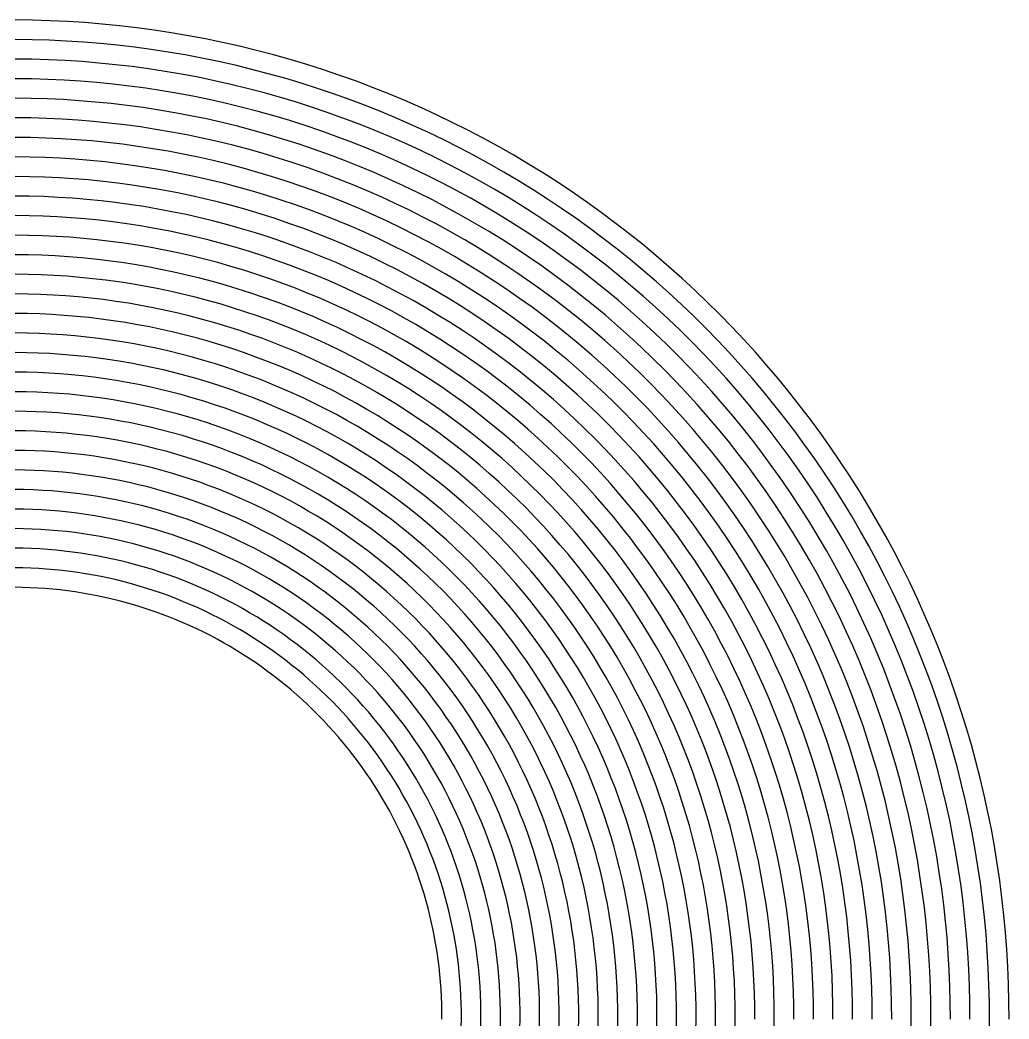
# Model space of a CAD drawing. Header units: metres. Extents: x -94 to 95, y -95 to 94.
# Drawn here: x 0.5 to 93.2, y 0 to 93.6 of the extents above; entities that cross this region are included whole.
import ezdxf

# ---------------------------------------------------------------- set-up
doc = ezdxf.new("R2010")
doc.units = ezdxf.units.M

msp = doc.modelspace()

# ---------------------------------------------------------------- linework, layer by layer
at = {"layer": 'SPIRAL'}
for points in [[(93.167, 0), (93.158, 1.626), (93.12, 3.252), (93.054, 4.877), (92.96, 6.5), (92.838, 8.122), (92.687, 9.742), (92.508, 11.359), (92.3, 12.972), (92.065, 14.582), (91.801, 16.187), (91.51, 17.788), (91.191, 19.383), (90.843, 20.973), (90.468, 22.556), (90.066, 24.133), (89.636, 25.703), (89.179, 27.265), (88.694, 28.818), (88.182, 30.364), (87.644, 31.9), (87.078, 33.426), (86.487, 34.943), (85.868, 36.449), (85.224, 37.944), (84.553, 39.428), (83.857, 40.9), (83.135, 42.359), (82.387, 43.806), (81.615, 45.24), (80.817, 46.66), (79.995, 48.066), (79.148, 49.457), (78.277, 50.834), (77.382, 52.195), (76.464, 53.54), (75.522, 54.87), (74.557, 56.182), (73.569, 57.478), (72.558, 58.757), (71.526, 60.017), (70.471, 61.26), (69.395, 62.484), (68.298, 63.689), (67.18, 64.875), (66.041, 66.041), (64.882, 67.187), (63.703, 68.313), (62.504, 69.418), (61.287, 70.502), (60.05, 71.565), (58.795, 72.606), (57.522, 73.625), (56.232, 74.622), (54.924, 75.596), (53.599, 76.547), (52.258, 77.475), (50.9, 78.38), (49.527, 79.26), (48.139, 80.117), (46.736, 80.949), (45.319, 81.757), (43.887, 82.54), (42.442, 83.298), (40.984, 84.031), (39.514, 84.738), (38.031, 85.419), (36.536, 86.074), (35.031, 86.704), (33.514, 87.307), (31.987, 87.883), (30.45, 88.433), (28.903, 88.955), (27.348, 89.451), (25.784, 89.92), (24.212, 90.361), (22.633, 90.775), (21.046, 91.161), (19.453, 91.519), (17.854, 91.85), (16.249, 92.152), (14.639, 92.427), (13.024, 92.674), (11.406, 92.892), (9.783, 93.082), (8.158, 93.243), (6.53, 93.377), (4.899, 93.481), (3.267, 93.558), (1.634, 93.606), (0, 93.625)], [(91.314, -1.594), (91.333, 0), (91.325, 1.594), (91.288, 3.188), (91.223, 4.781), (91.131, 6.373), (91.011, 7.962), (90.863, 9.55), (90.688, 11.135), (90.485, 12.717), (90.254, 14.295), (89.996, 15.869), (89.71, 17.438), (89.397, 19.002), (89.057, 20.56), (88.69, 22.113), (88.295, 23.659), (87.874, 25.197), (87.425, 26.729), (86.95, 28.252), (86.449, 29.767), (85.921, 31.273), (85.367, 32.769), (84.787, 34.256), (84.181, 35.733), (83.549, 37.198), (82.891, 38.653), (82.209, 40.096), (81.501, 41.527), (80.768, 42.945), (80.011, 44.351), (79.229, 45.743), (78.423, 47.121), (77.593, 48.486), (76.74, 49.835), (75.862, 51.17), (74.962, 52.489), (74.039, 53.792), (73.093, 55.079), (72.124, 56.35), (71.134, 57.603), (70.121, 58.839), (69.088, 60.057), (68.033, 61.257), (66.957, 62.439), (65.861, 63.601), (64.744, 64.744), (63.608, 65.868), (62.452, 66.972), (61.277, 68.056), (60.084, 69.118), (58.872, 70.16), (57.641, 71.181), (56.393, 72.18), (55.128, 73.158), (53.846, 74.113), (52.547, 75.045), (51.232, 75.955), (49.902, 76.842), (48.556, 77.706), (47.195, 78.545), (45.819, 79.362), (44.43, 80.154), (43.027, 80.921), (41.61, 81.664), (40.181, 82.383), (38.739, 83.076), (37.285, 83.744), (35.82, 84.387), (34.344, 85.004), (32.857, 85.595), (31.36, 86.16), (29.853, 86.699), (28.337, 87.212), (26.812, 87.698), (25.279, 88.157), (23.738, 88.59), (22.189, 88.996), (20.634, 89.375), (19.072, 89.726), (17.504, 90.05), (15.931, 90.347), (14.352, 90.616), (12.769, 90.858), (11.182, 91.072), (9.592, 91.258), (7.998, 91.417), (6.402, 91.548), (4.803, 91.651), (3.203, 91.726), (1.602, 91.773), (0, 91.792)], [(89.5, 0), (89.491, 1.562), (89.456, 3.124), (89.393, 4.685), (89.302, 6.245), (89.185, 7.803), (89.04, 9.358), (88.868, 10.912), (88.669, 12.462), (88.443, 14.008), (88.19, 15.55), (87.911, 17.088), (87.604, 18.621), (87.271, 20.148), (86.911, 21.669), (86.524, 23.184), (86.111, 24.692), (85.672, 26.193), (85.207, 27.685), (84.715, 29.17), (84.198, 30.646), (83.655, 32.112), (83.087, 33.569), (82.493, 35.016), (81.874, 36.453), (81.23, 37.878), (80.561, 39.292), (79.868, 40.695), (79.15, 42.085), (78.408, 43.462), (77.642, 44.826), (76.852, 46.177), (76.039, 47.514), (75.202, 48.837), (74.342, 50.145), (73.46, 51.437), (72.555, 52.715), (71.628, 53.976), (70.679, 55.221), (69.709, 56.449), (68.717, 57.66), (67.704, 58.854), (66.67, 60.03), (65.616, 61.188), (64.542, 62.328), (63.448, 63.448), (62.335, 64.549), (61.202, 65.631), (60.051, 66.693), (58.881, 67.735), (57.693, 68.756), (56.488, 69.756), (55.265, 70.736), (54.025, 71.693), (52.768, 72.63), (51.496, 73.544), (50.207, 74.435), (48.903, 75.304), (47.584, 76.151), (46.251, 76.974), (44.903, 77.774), (43.541, 78.55), (42.166, 79.303), (40.778, 80.031), (39.377, 80.735), (37.964, 81.415), (36.54, 82.069), (35.104, 82.699), (33.657, 83.304), (32.2, 83.883), (30.733, 84.437), (29.256, 84.966), (27.77, 85.468), (26.276, 85.945), (24.773, 86.395), (23.263, 86.819), (21.746, 87.217), (20.221, 87.588), (18.691, 87.933), (17.154, 88.251), (15.612, 88.542), (14.065, 88.806), (12.514, 89.043), (10.959, 89.252), (9.4, 89.435), (7.838, 89.591), (6.274, 89.719), (4.707, 89.82), (3.139, 89.893), (1.57, 89.94), (0, 89.958)], [(87.667, 0), (87.658, 1.53), (87.623, 3.06), (87.562, 4.589), (87.473, 6.117), (87.358, 7.643), (87.217, 9.167), (87.049, 10.688), (86.854, 12.207), (86.633, 13.721), (86.385, 15.232), (86.111, 16.738), (85.811, 18.24), (85.484, 19.736), (85.132, 21.226), (84.753, 22.71), (84.349, 24.187), (83.919, 25.657), (83.463, 27.119), (82.982, 28.573), (82.475, 30.019), (81.944, 31.455), (81.387, 32.882), (80.805, 34.3), (80.199, 35.707), (79.568, 37.103), (78.913, 38.489), (78.234, 39.862), (77.531, 41.224), (76.804, 42.573), (76.054, 43.91), (75.28, 45.233), (74.484, 46.543), (73.664, 47.838), (72.823, 49.119), (71.958, 50.386), (71.072, 51.637), (70.164, 52.873), (69.235, 54.092), (68.284, 55.295), (67.313, 56.482), (66.32, 57.651), (65.308, 58.804), (64.275, 59.938), (63.223, 61.054), (62.152, 62.152), (61.061, 63.231), (59.952, 64.29), (58.824, 65.331), (57.678, 66.351), (56.515, 67.352), (55.334, 68.332), (54.136, 69.291), (52.922, 70.229), (51.691, 71.146), (50.444, 72.042), (49.182, 72.915), (47.905, 73.767), (46.613, 74.596), (45.306, 75.403), (43.986, 76.186), (42.652, 76.947), (41.305, 77.684), (39.945, 78.397), (38.573, 79.087), (37.189, 79.753), (35.794, 80.395), (34.387, 81.012), (32.97, 81.604), (31.543, 82.172), (30.106, 82.715), (28.659, 83.232), (27.204, 83.725), (25.74, 84.192), (24.268, 84.633), (22.789, 85.048), (21.302, 85.438), (19.809, 85.802), (18.31, 86.139), (16.804, 86.451), (15.294, 86.736), (13.779, 86.995), (12.259, 87.227), (10.735, 87.433), (9.208, 87.612), (7.678, 87.764), (6.146, 87.89), (4.611, 87.989), (3.075, 88.061), (1.538, 88.106), (0, 88.125)], [(85.815, -1.498), (85.833, 0), (85.825, 1.498), (85.791, 2.996), (85.731, 4.493), (85.645, 5.989), (85.532, 7.483), (85.394, 8.975), (85.229, 10.465), (85.038, 11.951), (84.822, 13.434), (84.579, 14.914), (84.311, 16.388), (84.017, 17.858), (83.698, 19.323), (83.353, 20.782), (82.982, 22.235), (82.587, 23.681), (82.166, 25.121), (81.72, 26.552), (81.248, 27.976), (80.753, 29.392), (80.232, 30.798), (79.687, 32.196), (79.118, 33.584), (78.524, 34.961), (77.907, 36.329), (77.265, 37.685), (76.601, 39.03), (75.912, 40.363), (75.201, 41.684), (74.466, 42.993), (73.709, 44.289), (72.929, 45.571), (72.127, 46.84), (71.303, 48.094), (70.457, 49.334), (69.589, 50.559), (68.7, 51.769), (67.79, 52.963), (66.859, 54.142), (65.908, 55.304), (64.937, 56.449), (63.946, 57.577), (62.935, 58.688), (61.905, 59.78), (60.855, 60.855), (59.788, 61.912), (58.701, 62.95), (57.597, 63.968), (56.475, 64.968), (55.336, 65.947), (54.18, 66.907), (53.007, 67.846), (51.818, 68.765), (50.613, 69.663), (49.393, 70.54), (48.157, 71.395), (46.906, 72.229), (45.641, 73.041), (44.362, 73.831), (43.069, 74.598), (41.763, 75.343), (40.445, 76.065), (39.113, 76.764), (37.77, 77.439), (36.415, 78.091), (35.048, 78.72), (33.671, 79.324), (32.283, 79.904), (30.886, 80.46), (29.479, 80.992), (28.062, 81.499), (26.637, 81.981), (25.204, 82.438), (23.763, 82.871), (22.314, 83.278), (20.859, 83.659), (19.397, 84.016), (17.928, 84.346), (16.455, 84.651), (14.976, 84.931), (13.492, 85.184), (12.004, 85.412), (10.512, 85.613), (9.017, 85.789), (7.519, 85.938), (6.018, 86.061), (4.515, 86.158), (3.011, 86.229), (1.506, 86.273), (0, 86.292)], [(83.982, -1.466), (84, 0), (83.992, 1.466), (83.959, 2.932), (83.9, 4.397), (83.816, 5.861), (83.706, 7.323), (83.57, 8.784), (83.409, 10.241), (83.223, 11.696), (83.011, 13.148), (82.774, 14.595), (82.512, 16.039), (82.224, 17.477), (81.912, 18.911), (81.574, 20.339), (81.212, 21.761), (80.824, 23.176), (80.412, 24.585), (79.976, 25.986), (79.515, 27.379), (79.03, 28.765), (78.521, 30.141), (77.987, 31.509), (77.43, 32.867), (76.849, 34.216), (76.245, 35.554), (75.618, 36.881), (74.967, 38.198), (74.293, 39.503), (73.597, 40.796), (72.878, 42.076), (72.137, 43.345), (71.374, 44.6), (70.589, 45.841), (69.783, 47.069), (68.955, 48.283), (68.106, 49.482), (67.236, 50.666), (66.345, 51.835), (65.435, 52.988), (64.504, 54.125), (63.553, 55.246), (62.583, 56.35), (61.594, 57.437), (60.586, 58.507), (59.559, 59.559), (58.514, 60.593), (57.451, 61.609), (56.371, 62.606), (55.273, 63.584), (54.158, 64.543), (53.026, 65.482), (51.879, 66.402), (50.715, 67.301), (49.536, 68.18), (48.341, 69.038), (47.132, 69.876), (45.908, 70.692), (44.67, 71.487), (43.418, 72.26), (42.153, 73.011), (40.875, 73.74), (39.584, 74.446), (38.281, 75.13), (36.966, 75.792), (35.64, 76.43), (34.303, 77.045), (32.955, 77.636), (31.597, 78.205), (30.229, 78.749), (28.852, 79.269), (27.465, 79.765), (26.071, 80.237), (24.668, 80.685), (23.257, 81.108), (21.84, 81.507), (20.415, 81.88), (18.984, 82.229), (17.547, 82.553), (16.105, 82.852), (14.657, 83.125), (13.205, 83.373), (11.749, 83.596), (10.289, 83.793), (8.825, 83.965), (7.359, 84.112), (5.89, 84.232), (4.419, 84.327), (2.947, 84.397), (1.474, 84.44), (0, 84.458)], [(82.167, 0), (82.159, 1.434), (82.127, 2.868), (82.069, 4.301), (81.987, 5.733), (81.879, 7.164), (81.747, 8.592), (81.59, 10.018), (81.407, 11.441), (81.2, 12.861), (80.969, 14.277), (80.712, 15.689), (80.431, 17.096), (80.125, 18.498), (79.795, 19.895), (79.441, 21.286), (79.062, 22.671), (78.659, 24.049), (78.232, 25.419), (77.782, 26.782), (77.307, 28.137), (76.809, 29.484), (76.287, 30.822), (75.743, 32.151), (75.175, 33.47), (74.584, 34.779), (73.97, 36.078), (73.334, 37.365), (72.675, 38.642), (71.994, 39.907), (71.291, 41.16), (70.566, 42.4), (69.819, 43.628), (69.052, 44.843), (68.263, 46.044), (67.453, 47.231), (66.623, 48.404), (65.772, 49.563), (64.901, 50.706), (64.01, 51.834), (63.099, 52.947), (62.17, 54.043), (61.221, 55.123), (60.253, 56.187), (59.267, 57.233), (58.263, 58.263), (57.24, 59.274), (56.201, 60.268), (55.144, 61.243), (54.07, 62.2), (52.979, 63.138), (51.873, 64.057), (50.75, 64.957), (49.612, 65.837), (48.458, 66.697), (47.29, 67.536), (46.106, 68.356), (44.909, 69.154), (43.698, 69.932), (42.474, 70.688), (41.236, 71.423), (39.986, 72.136), (38.723, 72.828), (37.449, 73.497), (36.162, 74.144), (34.865, 74.768), (33.557, 75.37), (32.238, 75.949), (30.91, 76.505), (29.572, 77.037), (28.225, 77.546), (26.869, 78.032), (25.504, 78.494), (24.132, 78.932), (22.752, 79.346), (21.365, 79.736), (19.972, 80.102), (18.572, 80.443), (17.166, 80.76), (15.755, 81.052), (14.339, 81.32), (12.918, 81.562), (11.494, 81.781), (10.065, 81.974), (8.633, 82.142), (7.199, 82.285), (5.762, 82.403), (4.323, 82.497), (2.883, 82.564), (1.442, 82.607), (0, 82.625)], [(80.333, 0), (80.326, 1.402), (80.295, 2.804), (80.238, 4.205), (80.158, 5.605), (80.053, 7.004), (79.924, 8.4), (79.77, 9.795), (79.592, 11.186), (79.39, 12.574), (79.163, 13.959), (78.912, 15.339), (78.638, 16.715), (78.339, 18.086), (78.016, 19.452), (77.67, 20.812), (77.3, 22.165), (76.906, 23.513), (76.489, 24.853), (76.048, 26.185), (75.584, 27.51), (75.097, 28.827), (74.588, 30.135), (74.055, 31.435), (73.5, 32.724), (72.922, 34.004), (72.322, 35.274), (71.7, 36.533), (71.056, 37.781), (70.39, 39.018), (69.703, 40.243), (68.994, 41.456), (68.265, 42.657), (67.514, 43.844), (66.743, 45.019), (65.951, 46.18), (65.139, 47.327), (64.308, 48.459), (63.456, 49.577), (62.585, 50.68), (61.695, 51.768), (60.786, 52.84), (59.858, 53.897), (58.912, 54.937), (57.948, 55.96), (56.966, 56.966), (55.967, 57.955), (54.95, 58.927), (53.917, 59.881), (52.867, 60.817), (51.801, 61.734), (50.719, 62.633), (49.621, 63.512), (48.508, 64.373), (47.38, 65.214), (46.238, 66.035), (45.081, 66.836), (43.911, 67.617), (42.727, 68.377), (41.529, 69.117), (40.319, 69.835), (39.097, 70.533), (37.862, 71.209), (36.616, 71.863), (35.359, 72.496), (34.09, 73.107), (32.811, 73.695), (31.522, 74.261), (30.223, 74.805), (28.915, 75.326), (27.598, 75.824), (26.272, 76.299), (24.938, 76.75), (23.596, 77.179), (22.247, 77.584), (20.891, 77.965), (19.528, 78.323), (18.159, 78.656), (16.785, 78.966), (15.405, 79.252), (14.02, 79.514), (12.631, 79.752), (11.238, 79.965), (9.842, 80.154), (8.442, 80.319), (7.039, 80.459), (5.634, 80.575), (4.228, 80.666), (2.819, 80.732), (1.41, 80.774), (0, 80.792)], [(78.5, 0), (78.493, 1.37), (78.462, 2.74), (78.408, 4.109), (78.329, 5.477), (78.227, 6.844), (78.1, 8.209), (77.95, 9.571), (77.776, 10.931), (77.579, 12.287), (77.358, 13.64), (77.113, 14.989), (76.844, 16.334), (76.553, 17.674), (76.237, 19.008), (75.899, 20.337), (75.537, 21.66), (75.153, 22.976), (74.745, 24.286), (74.315, 25.589), (73.862, 26.883), (73.386, 28.17), (72.888, 29.449), (72.367, 30.718), (71.825, 31.979), (71.261, 33.229), (70.674, 34.47), (70.067, 35.701), (69.437, 36.92), (68.787, 38.129), (68.115, 39.326), (67.423, 40.512), (66.71, 41.685), (65.977, 42.846), (65.223, 43.993), (64.449, 45.128), (63.656, 46.249), (62.843, 47.356), (62.011, 48.449), (61.16, 49.527), (60.291, 50.59), (59.402, 51.638), (58.496, 52.67), (57.571, 53.686), (56.629, 54.686), (55.67, 55.67), (54.693, 56.637), (53.7, 57.586), (52.69, 58.519), (51.664, 59.433), (50.623, 60.33), (49.565, 61.208), (48.492, 62.068), (47.405, 62.908), (46.303, 63.73), (45.186, 64.533), (44.056, 65.316), (42.912, 66.079), (41.755, 66.822), (40.585, 67.545), (39.403, 68.248), (38.208, 68.929), (37.002, 69.59), (35.784, 70.23), (34.555, 70.848), (33.315, 71.445), (32.066, 72.02), (30.806, 72.574), (29.536, 73.105), (28.258, 73.614), (26.971, 74.101), (25.675, 74.565), (24.371, 75.007), (23.06, 75.425), (21.741, 75.821), (20.416, 76.194), (19.085, 76.544), (17.747, 76.87), (16.404, 77.173), (15.055, 77.453), (13.702, 77.709), (12.345, 77.941), (10.983, 78.15), (9.618, 78.334), (8.25, 78.495), (6.879, 78.633), (5.506, 78.746), (4.132, 78.835), (2.755, 78.9), (1.378, 78.941), (0, 78.958)], [(76.667, 0), (76.66, 1.338), (76.63, 2.676), (76.577, 4.013), (76.5, 5.349), (76.4, 6.684), (76.277, 8.017), (76.131, 9.348), (75.961, 10.676), (75.768, 12), (75.552, 13.322), (75.313, 14.639), (75.051, 15.953), (74.766, 17.261), (74.459, 18.565), (74.128, 19.863), (73.775, 21.155), (73.399, 22.44), (73.002, 23.72), (72.581, 24.992), (72.139, 26.256), (71.674, 27.513), (71.188, 28.762), (70.68, 30.002), (70.15, 31.233), (69.599, 32.455), (69.027, 33.666), (68.433, 34.868), (67.819, 36.06), (67.183, 37.24), (66.528, 38.41), (65.851, 39.568), (65.155, 40.714), (64.439, 41.847), (63.703, 42.968), (62.948, 44.076), (62.173, 45.171), (61.379, 46.253), (60.567, 47.32), (59.736, 48.373), (58.886, 49.411), (58.019, 50.435), (57.133, 51.443), (56.231, 52.436), (55.311, 53.413), (54.374, 54.374), (53.42, 55.318), (52.45, 56.246), (51.464, 57.156), (50.462, 58.049), (49.444, 58.925), (48.411, 59.783), (47.364, 60.623), (46.302, 61.444), (45.225, 62.247), (44.135, 63.031), (43.031, 63.796), (41.914, 64.542), (40.784, 65.268), (39.641, 65.974), (38.486, 66.66), (37.319, 67.326), (36.141, 67.971), (34.952, 68.596), (33.751, 69.2), (32.541, 69.784), (31.32, 70.346), (30.089, 70.886), (28.85, 71.405), (27.601, 71.903), (26.343, 72.378), (25.078, 72.832), (23.805, 73.263), (22.524, 73.672), (21.236, 74.059), (19.942, 74.423), (18.641, 74.765), (17.334, 75.084), (16.022, 75.38), (14.705, 75.653), (13.384, 75.903), (12.058, 76.13), (10.728, 76.334), (9.395, 76.515), (8.059, 76.672), (6.72, 76.806), (5.379, 76.917), (4.036, 77.004), (2.691, 77.068), (1.346, 77.108), (0, 77.125)], [(74.833, 0), (74.827, 1.306), (74.798, 2.612), (74.746, 3.917), (74.671, 5.222), (74.574, 6.524), (74.454, 7.825), (74.311, 9.124), (74.145, 10.42), (73.957, 11.714), (73.747, 13.004), (73.513, 14.29), (73.258, 15.571), (72.98, 16.849), (72.68, 18.121), (72.357, 19.388), (72.013, 20.649), (71.646, 21.904), (71.258, 23.153), (70.848, 24.395), (70.416, 25.629), (69.963, 26.856), (69.488, 28.075), (68.992, 29.285), (68.475, 30.487), (67.937, 31.68), (67.379, 32.863), (66.8, 34.036), (66.2, 35.199), (65.58, 36.352), (64.94, 37.493), (64.28, 38.623), (63.6, 39.742), (62.901, 40.849), (62.183, 41.943), (61.446, 43.025), (60.69, 44.094), (59.915, 45.149), (59.122, 46.191), (58.311, 47.219), (57.482, 48.233), (56.635, 49.232), (55.771, 50.216), (54.89, 51.186), (53.992, 52.139), (53.077, 53.077), (52.146, 53.999), (51.199, 54.905), (50.237, 55.794), (49.259, 56.666), (48.266, 57.521), (47.258, 58.358), (46.235, 59.178), (45.198, 59.98), (44.148, 60.764), (43.083, 61.529), (42.006, 62.276), (40.915, 63.004), (39.812, 63.713), (38.697, 64.402), (37.569, 65.072), (36.431, 65.722), (35.28, 66.353), (34.119, 66.963), (32.948, 67.553), (31.766, 68.122), (30.574, 68.671), (29.373, 69.199), (28.163, 69.705), (26.944, 70.191), (25.716, 70.655), (24.481, 71.098), (23.238, 71.519), (21.988, 71.919), (20.731, 72.297), (19.467, 72.652), (18.197, 72.986), (16.922, 73.297), (15.641, 73.587), (14.356, 73.853), (13.065, 74.098), (11.771, 74.319), (10.473, 74.519), (9.171, 74.695), (7.867, 74.849), (6.56, 74.98), (5.251, 75.088), (3.94, 75.173), (2.627, 75.236), (1.314, 75.275), (0, 75.292)], [(73, 0), (72.994, 1.274), (72.966, 2.548), (72.915, 3.821), (72.842, 5.094), (72.748, 6.365), (72.63, 7.634), (72.491, 8.901), (72.33, 10.165), (72.147, 11.427), (71.941, 12.685), (71.714, 13.94), (71.465, 15.19), (71.194, 16.436), (70.901, 17.678), (70.586, 18.914), (70.25, 20.144), (69.893, 21.368), (69.514, 22.587), (69.114, 23.798), (68.693, 25.002), (68.251, 26.199), (67.788, 27.388), (67.305, 28.569), (66.8, 29.741), (66.276, 30.905), (65.731, 32.059), (65.166, 33.204), (64.581, 34.338), (63.976, 35.463), (63.352, 36.576), (62.709, 37.679), (62.046, 38.77), (61.364, 39.85), (60.663, 40.918), (59.944, 41.973), (59.207, 43.016), (58.451, 44.046), (57.677, 45.062), (56.886, 46.065), (56.077, 47.054), (55.251, 48.029), (54.409, 48.99), (53.549, 49.935), (52.673, 50.866), (51.781, 51.781), (50.873, 52.68), (49.949, 53.564), (49.01, 54.431), (48.056, 55.282), (47.087, 56.116), (46.104, 56.933), (45.106, 57.733), (44.095, 58.516), (43.07, 59.281), (42.032, 60.028), (40.981, 60.756), (39.917, 61.466), (38.841, 62.158), (37.753, 62.831), (36.653, 63.484), (35.542, 64.119), (34.42, 64.734), (33.287, 65.329), (32.144, 65.905), (30.991, 66.46), (29.828, 66.996), (28.657, 67.511), (27.476, 68.006), (26.287, 68.479), (25.089, 68.933), (23.884, 69.365), (22.672, 69.776), (21.452, 70.166), (20.225, 70.534), (18.993, 70.882), (17.754, 71.207), (16.51, 71.511), (15.26, 71.793), (14.006, 72.054), (12.747, 72.292), (11.484, 72.509), (10.218, 72.703), (8.948, 72.875), (7.675, 73.026), (6.4, 73.153), (5.123, 73.259), (3.844, 73.342), (2.563, 73.403), (1.282, 73.442), (0, 73.458)], [(71.151, -1.242), (71.167, 0), (71.161, 1.242), (71.133, 2.484), (71.084, 3.725), (71.014, 4.966), (70.921, 6.205), (70.807, 7.442), (70.672, 8.677), (70.514, 9.91), (70.336, 11.14), (70.136, 12.367), (69.914, 13.59), (69.671, 14.809), (69.407, 16.024), (69.122, 17.234), (68.816, 18.439), (68.488, 19.639), (68.14, 20.832), (67.771, 22.02), (67.381, 23.201), (66.971, 24.375), (66.54, 25.542), (66.088, 26.701), (65.617, 27.853), (65.126, 28.996), (64.614, 30.13), (64.083, 31.255), (63.532, 32.371), (62.962, 33.478), (62.373, 34.574), (61.764, 35.66), (61.137, 36.735), (60.491, 37.799), (59.826, 38.852), (59.143, 39.893), (58.442, 40.922), (57.723, 41.938), (56.987, 42.943), (56.233, 43.934), (55.461, 44.912), (54.673, 45.876), (53.868, 46.827), (53.046, 47.763), (52.208, 48.685), (51.354, 49.592), (50.484, 50.484), (49.599, 51.362), (48.699, 52.223), (47.783, 53.069), (46.853, 53.898), (45.909, 54.712), (44.95, 55.509), (43.978, 56.289), (42.992, 57.052), (41.992, 57.798), (40.98, 58.526), (39.955, 59.236), (38.918, 59.929), (37.869, 60.603), (36.808, 61.259), (35.736, 61.897), (34.653, 62.515), (33.559, 63.115), (32.455, 63.696), (31.34, 64.257), (30.216, 64.799), (29.083, 65.321), (27.94, 65.823), (26.789, 66.306), (25.63, 66.768), (24.462, 67.21), (23.287, 67.631), (22.105, 68.032), (20.916, 68.413), (19.72, 68.772), (18.518, 69.111), (17.31, 69.428), (16.097, 69.725), (14.879, 70), (13.656, 70.254), (12.429, 70.487), (11.197, 70.698), (9.963, 70.888), (8.725, 71.056), (7.484, 71.202), (6.24, 71.327), (4.995, 71.43), (3.748, 71.512), (2.499, 71.571), (1.25, 71.609), (0, 71.625)], [(69.333, 0), (69.328, 1.21), (69.301, 2.42), (69.254, 3.629), (69.185, 4.838), (69.095, 6.045), (68.984, 7.251), (68.852, 8.454), (68.699, 9.655), (68.525, 10.853), (68.33, 12.048), (68.114, 13.24), (67.878, 14.428), (67.621, 15.611), (67.343, 16.79), (67.045, 17.965), (66.726, 19.133), (66.387, 20.296), (66.027, 21.454), (65.647, 22.604), (65.248, 23.748), (64.828, 24.885), (64.389, 26.015), (63.929, 27.136), (63.451, 28.25), (62.953, 29.355), (62.435, 30.452), (61.899, 31.539), (61.344, 32.617), (60.769, 33.685), (60.177, 34.743), (59.566, 35.791), (58.936, 36.827), (58.289, 37.853), (57.623, 38.868), (56.941, 39.87), (56.24, 40.861), (55.523, 41.839), (54.788, 42.805), (54.036, 43.758), (53.268, 44.698), (52.484, 45.624), (51.684, 46.536), (50.867, 47.435), (50.035, 48.319), (49.188, 49.188), (48.326, 50.043), (47.448, 50.882), (46.557, 51.706), (45.65, 52.515), (44.73, 53.307), (43.796, 54.084), (42.849, 54.844), (41.888, 55.588), (40.915, 56.314), (39.929, 57.024), (38.93, 57.716), (37.92, 58.391), (36.898, 59.048), (35.864, 59.688), (34.819, 60.309), (33.764, 60.912), (32.698, 61.496), (31.622, 62.062), (30.537, 62.609), (29.441, 63.137), (28.337, 63.646), (27.224, 64.136), (26.102, 64.606), (24.973, 65.056), (23.835, 65.487), (22.69, 65.898), (21.538, 66.289), (20.38, 66.659), (19.215, 67.01), (18.044, 67.34), (16.867, 67.649), (15.685, 67.938), (14.498, 68.207), (13.306, 68.454), (12.11, 68.681), (10.911, 68.887), (9.707, 69.072), (8.501, 69.236), (7.292, 69.379), (6.081, 69.501), (4.867, 69.601), (3.652, 69.681), (2.435, 69.739), (1.218, 69.776), (0, 69.792)], [(67.485, -1.178), (67.5, 0), (67.495, 1.178), (67.469, 2.356), (67.423, 3.533), (67.356, 4.71), (67.269, 5.885), (67.161, 7.059), (67.032, 8.231), (66.883, 9.4), (66.714, 10.566), (66.525, 11.73), (66.315, 12.89), (66.085, 14.047), (65.834, 15.199), (65.564, 16.347), (65.274, 17.49), (64.963, 18.628), (64.633, 19.76), (64.283, 20.887), (63.914, 22.007), (63.525, 23.121), (63.117, 24.228), (62.689, 25.328), (62.242, 26.42), (61.776, 27.504), (61.291, 28.581), (60.788, 29.648), (60.265, 30.707), (59.725, 31.756), (59.166, 32.796), (58.589, 33.826), (57.994, 34.846), (57.381, 35.856), (56.751, 36.855), (56.104, 37.842), (55.439, 38.819), (54.757, 39.783), (54.058, 40.736), (53.343, 41.676), (52.612, 42.604), (51.864, 43.519), (51.1, 44.421), (50.321, 45.309), (49.527, 46.184), (48.717, 47.045), (47.892, 47.892), (47.052, 48.724), (46.198, 49.541), (45.33, 50.344), (44.448, 51.131), (43.552, 51.903), (42.643, 52.659), (41.72, 53.399), (40.785, 54.123), (39.837, 54.831), (38.877, 55.522), (37.905, 56.196), (36.921, 56.854), (35.926, 57.494), (34.92, 58.116), (33.903, 58.721), (32.875, 59.309), (31.838, 59.878), (30.79, 60.429), (29.733, 60.962), (28.667, 61.476), (27.591, 61.971), (26.508, 62.448), (25.416, 62.906), (24.316, 63.345), (23.208, 63.764), (22.094, 64.164), (20.972, 64.545), (19.844, 64.906), (18.709, 65.247), (17.569, 65.569), (16.423, 65.871), (15.272, 66.152), (14.117, 66.414), (12.956, 66.655), (11.792, 66.876), (10.624, 67.076), (9.452, 67.257), (8.278, 67.416), (7.1, 67.556), (5.921, 67.674), (4.739, 67.772), (3.556, 67.85), (2.371, 67.907), (1.186, 67.943), (0, 67.958)], [(65.652, -1.146), (65.667, 0), (65.662, 1.146), (65.637, 2.292), (65.592, 3.438), (65.527, 4.582), (65.442, 5.725), (65.337, 6.867), (65.213, 8.007), (65.068, 9.145), (64.903, 10.28), (64.719, 11.412), (64.515, 12.54), (64.291, 13.666), (64.048, 14.787), (63.785, 15.903), (63.503, 17.016), (63.201, 18.123), (62.88, 19.224), (62.54, 20.32), (62.181, 21.41), (61.802, 22.494), (61.405, 23.571), (60.989, 24.641), (60.554, 25.704), (60.101, 26.759), (59.63, 27.806), (59.14, 28.844), (58.632, 29.874), (58.106, 30.896), (57.563, 31.907), (57.001, 32.91), (56.423, 33.902), (55.827, 34.884), (55.214, 35.856), (54.584, 36.817), (53.937, 37.767), (53.274, 38.706), (52.594, 39.633), (51.899, 40.548), (51.187, 41.45), (50.46, 42.341), (49.717, 43.218), (48.959, 44.083), (48.186, 44.934), (47.398, 45.772), (46.595, 46.595), (45.779, 47.405), (44.948, 48.201), (44.103, 48.982), (43.245, 49.748), (42.373, 50.499), (41.489, 51.234), (40.591, 51.955), (39.682, 52.659), (38.76, 53.348), (37.826, 54.02), (36.88, 54.677), (35.923, 55.316), (34.955, 55.939), (33.976, 56.545), (32.986, 57.134), (31.986, 57.705), (30.977, 58.259), (29.958, 58.795), (28.929, 59.314), (27.892, 59.814), (26.846, 60.297), (25.791, 60.761), (24.729, 61.206), (23.659, 61.633), (22.581, 62.041), (21.497, 62.431), (20.405, 62.801), (19.308, 63.153), (18.204, 63.485), (17.095, 63.798), (15.98, 64.092), (14.86, 64.366), (13.735, 64.62), (12.607, 64.855), (11.474, 65.07), (10.337, 65.266), (9.197, 65.441), (8.054, 65.597), (6.909, 65.732), (5.761, 65.848), (4.611, 65.944), (3.46, 66.019), (2.307, 66.075), (1.154, 66.11), (0, 66.125)], [(63.819, -1.114), (63.833, 0), (63.829, 1.114), (63.805, 2.228), (63.761, 3.342), (63.698, 4.454), (63.616, 5.566), (63.514, 6.676), (63.393, 7.784), (63.252, 8.89), (63.093, 9.993), (62.914, 11.093), (62.716, 12.191), (62.498, 13.284), (62.262, 14.374), (62.006, 15.46), (61.732, 16.541), (61.439, 17.617), (61.127, 18.688), (60.796, 19.754), (60.447, 20.814), (60.079, 21.867), (59.693, 22.914), (59.289, 23.954), (58.867, 24.987), (58.426, 26.013), (57.968, 27.031), (57.492, 28.041), (56.998, 29.042), (56.487, 30.035), (55.959, 31.019), (55.414, 31.993), (54.851, 32.958), (54.272, 33.913), (53.676, 34.858), (53.064, 35.792), (52.435, 36.716), (51.791, 37.628), (51.13, 38.529), (50.454, 39.419), (49.762, 40.297), (49.055, 41.162), (48.333, 42.015), (47.596, 42.856), (46.845, 43.684), (46.079, 44.498), (45.299, 45.299), (44.505, 46.086), (43.697, 46.86), (42.876, 47.619), (42.042, 48.364), (41.195, 49.094), (40.335, 49.81), (39.463, 50.51), (38.578, 51.195), (37.682, 51.865), (36.774, 52.519), (35.855, 53.157), (34.924, 53.779), (33.983, 54.384), (33.031, 54.973), (32.069, 55.546), (31.098, 56.102), (30.116, 56.64), (29.125, 57.162), (28.126, 57.666), (27.117, 58.153), (26.1, 58.622), (25.075, 59.073), (24.042, 59.506), (23.002, 59.922), (21.954, 60.319), (20.9, 60.697), (19.839, 61.058), (18.772, 61.4), (17.699, 61.723), (16.62, 62.027), (15.536, 62.313), (14.448, 62.579), (13.354, 62.827), (12.257, 63.055), (11.155, 63.265), (10.05, 63.455), (8.942, 63.626), (7.831, 63.777), (6.717, 63.909), (5.601, 64.022), (4.483, 64.115), (3.364, 64.188), (2.243, 64.242), (1.122, 64.277), (0, 64.292)], [(61.985, -1.082), (62, 0), (61.996, 1.082), (61.972, 2.164), (61.93, 3.246), (61.869, 4.326), (61.789, 5.406), (61.691, 6.484), (61.573, 7.56), (61.437, 8.634), (61.282, 9.706), (61.108, 10.775), (60.916, 11.841), (60.705, 12.903), (60.475, 13.962), (60.228, 15.016), (59.961, 16.067), (59.677, 17.112), (59.374, 18.152), (59.053, 19.187), (58.714, 20.217), (58.357, 21.24), (57.982, 22.257), (57.589, 23.268), (57.179, 24.271), (56.751, 25.267), (56.306, 26.256), (55.844, 27.237), (55.365, 28.21), (54.869, 29.174), (54.356, 30.13), (53.826, 31.076), (53.28, 32.014), (52.717, 32.941), (52.139, 33.859), (51.544, 34.767), (50.933, 35.664), (50.307, 36.55), (49.666, 37.426), (49.009, 38.29), (48.337, 39.143), (47.651, 39.984), (46.95, 40.813), (46.234, 41.629), (45.504, 42.433), (44.76, 43.224), (44.003, 44.003), (43.232, 44.768), (42.447, 45.519), (41.65, 46.257), (40.839, 46.98), (40.017, 47.69), (39.181, 48.385), (38.334, 49.065), (37.475, 49.731), (36.604, 50.382), (35.722, 51.017), (34.829, 51.637), (33.926, 52.241), (33.012, 52.829), (32.087, 53.402), (31.153, 53.958), (30.209, 54.498), (29.255, 55.022), (28.293, 55.528), (27.322, 56.018), (26.342, 56.491), (25.354, 56.947), (24.359, 57.385), (23.355, 57.806), (22.345, 58.21), (21.327, 58.596), (20.303, 58.964), (19.272, 59.314), (18.236, 59.646), (17.193, 59.96), (16.146, 60.256), (15.093, 60.534), (14.035, 60.793), (12.973, 61.034), (11.907, 61.256), (10.837, 61.459), (9.763, 61.644), (8.687, 61.81), (7.607, 61.957), (6.525, 62.086), (5.441, 62.195), (4.355, 62.286), (3.268, 62.357), (2.179, 62.41), (1.09, 62.444), (0, 62.458)], [(60.152, -1.05), (60.167, 0), (60.163, 1.05), (60.14, 2.1), (60.099, 3.15), (60.04, 4.198), (59.963, 5.246), (59.867, 6.292), (59.754, 7.337), (59.621, 8.379), (59.471, 9.419), (59.303, 10.457), (59.116, 11.491), (58.912, 12.522), (58.689, 13.549), (58.449, 14.573), (58.19, 15.592), (57.914, 16.607), (57.62, 17.616), (57.309, 18.621), (56.98, 19.62), (56.634, 20.613), (56.27, 21.6), (55.889, 22.581), (55.492, 23.555), (55.077, 24.522), (54.645, 25.481), (54.196, 26.433), (53.731, 27.378), (53.25, 28.313), (52.752, 29.241), (52.238, 30.16), (51.708, 31.069), (51.162, 31.97), (50.601, 32.861), (50.024, 33.742), (49.432, 34.612), (48.824, 35.473), (48.202, 36.323), (47.564, 37.161), (46.913, 37.989), (46.246, 38.805), (45.566, 39.61), (44.871, 40.402), (44.163, 41.183), (43.441, 41.951), (42.706, 42.706), (41.958, 43.449), (41.197, 44.178), (40.423, 44.894), (39.637, 45.597), (38.838, 46.285), (38.028, 46.96), (37.205, 47.621), (36.372, 48.267), (35.527, 48.898), (34.671, 49.515), (33.804, 50.117), (32.927, 50.703), (32.04, 51.275), (31.143, 51.83), (30.236, 52.37), (29.32, 52.895), (28.395, 53.403), (27.461, 53.895), (26.518, 54.37), (25.567, 54.83), (24.609, 55.272), (23.642, 55.698), (22.669, 56.107), (21.688, 56.498), (20.7, 56.873), (19.706, 57.231), (18.706, 57.571), (17.7, 57.893), (16.688, 58.198), (15.671, 58.485), (14.649, 58.755), (13.623, 59.007), (12.592, 59.24), (11.557, 59.456), (10.519, 59.654), (9.477, 59.833), (8.432, 59.995), (7.384, 60.138), (6.334, 60.263), (5.282, 60.369), (4.228, 60.457), (3.172, 60.527), (2.115, 60.578), (1.058, 60.611), (0, 60.625)], [(58.319, -1.018), (58.333, 0), (58.33, 1.018), (58.308, 2.036), (58.269, 3.054), (58.212, 4.071), (58.137, 5.086), (58.044, 6.101), (57.934, 7.113), (57.806, 8.124), (57.66, 9.133), (57.497, 10.138), (57.317, 11.141), (57.118, 12.141), (56.903, 13.137), (56.67, 14.129), (56.419, 15.118), (56.152, 16.101), (55.867, 17.08), (55.565, 18.054), (55.247, 19.023), (54.911, 19.986), (54.559, 20.943), (54.19, 21.894), (53.804, 22.838), (53.402, 23.776), (52.983, 24.707), (52.549, 25.63), (52.098, 26.545), (51.631, 27.453), (51.149, 28.352), (50.65, 29.243), (50.137, 30.125), (49.608, 30.998), (49.063, 31.862), (48.504, 32.716), (47.93, 33.561), (47.341, 34.395), (46.738, 35.219), (46.12, 36.033), (45.488, 36.835), (44.842, 37.627), (44.182, 38.407), (43.509, 39.176), (42.822, 39.933), (42.123, 40.677), (41.41, 41.41), (40.684, 42.13), (39.946, 42.837), (39.196, 43.532), (38.434, 44.213), (37.66, 44.881), (36.874, 45.535), (36.077, 46.176), (35.268, 46.803), (34.449, 47.415), (33.619, 48.013), (32.779, 48.597), (31.929, 49.166), (31.068, 49.72), (30.199, 50.259), (29.319, 50.783), (28.431, 51.291), (27.534, 51.784), (26.628, 52.261), (25.715, 52.723), (24.793, 53.168), (23.863, 53.597), (22.926, 54.01), (21.982, 54.407), (21.031, 54.787), (20.073, 55.15), (19.109, 55.497), (18.139, 55.827), (17.164, 56.14), (16.183, 56.436), (15.197, 56.715), (14.206, 56.976), (13.21, 57.22), (12.211, 57.447), (11.207, 57.657), (10.2, 57.848), (9.19, 58.023), (8.177, 58.179), (7.161, 58.318), (6.142, 58.439), (5.122, 58.543), (4.1, 58.628), (3.076, 58.696), (2.051, 58.746), (1.026, 58.778), (0, 58.792)], [(56.486, -0.986), (56.5, 0), (56.496, 0.986), (56.476, 1.972), (56.438, 2.958), (56.383, 3.943), (56.31, 4.927), (56.221, 5.909), (56.114, 6.89), (55.99, 7.869), (55.85, 8.846), (55.692, 9.82), (55.517, 10.791), (55.325, 11.76), (55.116, 12.725), (54.891, 13.686), (54.649, 14.643), (54.39, 15.596), (54.114, 16.544), (53.822, 17.488), (53.513, 18.426), (53.188, 19.359), (52.847, 20.286), (52.49, 21.207), (52.116, 22.122), (51.727, 23.03), (51.322, 23.932), (50.901, 24.826), (50.464, 25.713), (50.012, 26.592), (49.545, 27.463), (49.063, 28.326), (48.565, 29.181), (48.053, 30.027), (47.526, 30.864), (46.984, 31.691), (46.428, 32.509), (45.858, 33.318), (45.273, 34.116), (44.675, 34.904), (44.063, 35.682), (43.438, 36.448), (42.799, 37.204), (42.147, 37.949), (41.482, 38.682), (40.804, 39.404), (40.114, 40.114), (39.411, 40.811), (38.696, 41.497), (37.969, 42.169), (37.231, 42.829), (36.481, 43.477), (35.72, 44.111), (34.948, 44.731), (34.165, 45.338), (33.372, 45.932), (32.568, 46.512), (31.754, 47.077), (30.93, 47.628), (30.097, 48.165), (29.254, 48.687), (28.403, 49.195), (27.542, 49.688), (26.673, 50.165), (25.796, 50.628), (24.911, 51.075), (24.018, 51.506), (23.117, 51.922), (22.21, 52.323), (21.295, 52.707), (20.374, 53.075), (19.446, 53.428), (18.512, 53.764), (17.573, 54.083), (16.628, 54.387), (15.677, 54.674), (14.722, 54.944), (13.762, 55.197), (12.798, 55.434), (11.83, 55.654), (10.857, 55.857), (9.882, 56.043), (8.903, 56.212), (7.921, 56.364), (6.937, 56.498), (5.951, 56.616), (4.962, 56.716), (3.972, 56.799), (2.98, 56.865), (1.987, 56.913), (0.994, 56.945), (0, 56.958)], [(54.653, -0.954), (54.667, 0), (54.663, 0.954), (54.644, 1.908), (54.607, 2.862), (54.554, 3.815), (54.484, 4.767), (54.398, 5.717), (54.295, 6.667), (54.175, 7.614), (54.039, 8.559), (53.886, 9.502), (53.717, 10.442), (53.532, 11.379), (53.33, 12.312), (53.112, 13.242), (52.878, 14.169), (52.627, 15.091), (52.361, 16.008), (52.078, 16.921), (51.78, 17.829), (51.466, 18.732), (51.136, 19.629), (50.79, 20.52), (50.429, 21.406), (50.052, 22.285), (49.66, 23.157), (49.253, 24.022), (48.831, 24.881), (48.394, 25.731), (47.942, 26.575), (47.475, 27.41), (46.994, 28.237), (46.498, 29.055), (45.988, 29.865), (45.464, 30.666), (44.926, 31.458), (44.375, 32.24), (43.809, 33.013), (43.23, 33.775), (42.638, 34.528), (42.033, 35.27), (41.415, 36.002), (40.784, 36.722), (40.141, 37.432), (39.485, 38.13), (38.817, 38.817), (38.137, 39.492), (37.446, 40.156), (36.743, 40.807), (36.028, 41.446), (35.303, 42.072), (34.566, 42.686), (33.819, 43.287), (33.062, 43.874), (32.294, 44.449), (31.516, 45.01), (30.729, 45.557), (29.932, 46.091), (29.125, 46.61), (28.31, 47.116), (27.486, 47.607), (26.654, 48.084), (25.813, 48.547), (24.964, 48.994), (24.107, 49.427), (23.243, 49.845), (22.372, 50.248), (21.493, 50.635), (20.608, 51.007), (19.717, 51.364), (18.819, 51.705), (17.915, 52.03), (17.006, 52.34), (16.092, 52.634), (15.172, 52.911), (14.248, 53.173), (13.319, 53.418), (12.386, 53.648), (11.448, 53.861), (10.508, 54.057), (9.564, 54.237), (8.616, 54.401), (7.666, 54.548), (6.714, 54.679), (5.759, 54.793), (4.802, 54.89), (3.844, 54.97), (2.884, 55.034), (1.923, 55.081), (0.962, 55.112), (0, 55.125)], [(52.82, -0.922), (52.833, 0), (52.83, 0.922), (52.811, 1.844), (52.776, 2.766), (52.725, 3.687), (52.658, 4.607), (52.574, 5.526), (52.475, 6.443), (52.36, 7.359), (52.228, 8.272), (52.081, 9.183), (51.918, 10.092), (51.739, 10.997), (51.544, 11.9), (51.333, 12.799), (51.107, 13.694), (50.865, 14.585), (50.608, 15.472), (50.335, 16.355), (50.046, 17.232), (49.743, 18.105), (49.424, 18.972), (49.09, 19.834), (48.741, 20.689), (48.377, 21.539), (47.999, 22.382), (47.605, 23.219), (47.197, 24.048), (46.775, 24.871), (46.338, 25.686), (45.887, 26.493), (45.422, 27.292), (44.943, 28.084), (44.451, 28.867), (43.944, 29.641), (43.425, 30.406), (42.891, 31.162), (42.345, 31.909), (41.786, 32.647), (41.214, 33.374), (40.629, 34.092), (40.031, 34.799), (39.422, 35.496), (38.8, 36.182), (38.166, 36.857), (37.521, 37.521), (36.864, 38.174), (36.195, 38.815), (35.516, 39.444), (34.825, 40.062), (34.124, 40.668), (33.413, 41.261), (32.69, 41.842), (31.958, 42.41), (31.216, 42.966), (30.465, 43.508), (29.703, 44.037), (28.933, 44.553), (28.154, 45.056), (27.366, 45.545), (26.569, 46.02), (25.765, 46.481), (24.952, 46.928), (24.131, 47.361), (23.303, 47.779), (22.468, 48.183), (21.626, 48.573), (20.777, 48.947), (19.921, 49.307), (19.06, 49.652), (18.192, 49.982), (17.319, 50.297), (16.44, 50.596), (15.556, 50.88), (14.667, 51.149), (13.773, 51.402), (12.875, 51.639), (11.973, 51.861), (11.067, 52.067), (10.158, 52.258), (9.245, 52.432), (8.329, 52.59), (7.411, 52.733), (6.49, 52.859), (5.567, 52.969), (4.642, 53.064), (3.716, 53.142), (2.788, 53.203), (1.859, 53.249), (0.93, 53.278), (0, 53.292)], [(50.987, -0.89), (51, 0), (50.997, 0.89), (50.979, 1.78), (50.945, 2.67), (50.896, 3.559), (50.831, 4.447), (50.751, 5.334), (50.655, 6.22), (50.544, 7.103), (50.417, 7.985), (50.275, 8.865), (50.118, 9.742), (49.945, 10.616), (49.757, 11.487), (49.554, 12.355), (49.336, 13.22), (49.103, 14.08), (48.854, 14.936), (48.591, 15.788), (48.313, 16.635), (48.02, 17.478), (47.712, 18.315), (47.39, 19.147), (47.054, 19.973), (46.702, 20.793), (46.337, 21.607), (45.958, 22.415), (45.564, 23.216), (45.156, 24.01), (44.735, 24.797), (44.3, 25.576), (43.851, 26.348), (43.389, 27.112), (42.913, 27.868), (42.424, 28.616), (41.923, 29.355), (41.408, 30.085), (40.881, 30.806), (40.341, 31.518), (39.789, 32.22), (39.224, 32.913), (38.648, 33.596), (38.059, 34.269), (37.459, 34.931), (36.848, 35.583), (36.224, 36.224), (35.59, 36.855), (34.945, 37.474), (34.289, 38.082), (33.623, 38.679), (32.946, 39.263), (32.259, 39.836), (31.562, 40.397), (30.855, 40.946), (30.139, 41.482), (29.413, 42.006), (28.678, 42.517), (27.935, 43.016), (27.182, 43.501), (26.422, 43.973), (25.653, 44.432), (24.876, 44.877), (24.091, 45.309), (23.299, 45.727), (22.5, 46.131), (21.693, 46.522), (20.88, 46.898), (20.061, 47.26), (19.235, 47.607), (18.403, 47.941), (17.565, 48.259), (16.722, 48.563), (15.873, 48.853), (15.02, 49.127), (14.161, 49.387), (13.299, 49.631), (12.432, 49.861), (11.561, 50.075), (10.686, 50.274), (9.808, 50.458), (8.927, 50.626), (8.043, 50.78), (7.156, 50.917), (6.267, 51.039), (5.376, 51.146), (4.483, 51.237), (3.588, 51.313), (2.692, 51.373), (1.796, 51.417), (0.898, 51.445), (0, 51.458)], [(49.154, -0.858), (49.167, 0), (49.164, 0.858), (49.147, 1.716), (49.115, 2.574), (49.067, 3.431), (49.005, 4.287), (48.928, 5.143), (48.836, 5.996), (48.729, 6.848), (48.607, 7.699), (48.47, 8.547), (48.318, 9.392), (48.152, 10.235), (47.971, 11.075), (47.775, 11.912), (47.565, 12.745), (47.34, 13.575), (47.101, 14.4), (46.847, 15.222), (46.579, 16.039), (46.297, 16.851), (46.001, 17.658), (45.69, 18.46), (45.366, 19.257), (45.028, 20.048), (44.676, 20.833), (44.31, 21.611), (43.93, 22.384), (43.537, 23.149), (43.131, 23.908), (42.712, 24.66), (42.279, 25.404), (41.834, 26.141), (41.376, 26.87), (40.905, 27.59), (40.421, 28.303), (39.925, 29.007), (39.417, 29.703), (38.896, 30.389), (38.364, 31.067), (37.82, 31.735), (37.264, 32.393), (36.697, 33.042), (36.118, 33.681), (35.529, 34.31), (34.928, 34.928), (34.317, 35.536), (33.695, 36.133), (33.062, 36.72), (32.42, 37.295), (31.767, 37.859), (31.105, 38.412), (30.433, 38.953), (29.752, 39.482), (29.061, 39.999), (28.361, 40.504), (27.653, 40.997), (26.936, 41.478), (26.211, 41.946), (25.477, 42.402), (24.736, 42.844), (23.987, 43.274), (23.231, 43.69), (22.467, 44.094), (21.696, 44.484), (20.919, 44.86), (20.135, 45.223), (19.344, 45.572), (18.548, 45.908), (17.746, 46.229), (16.938, 46.537), (16.125, 46.83), (15.307, 47.109), (14.484, 47.374), (13.656, 47.624), (12.824, 47.86), (11.988, 48.082), (11.148, 48.289), (10.305, 48.481), (9.458, 48.658), (8.608, 48.821), (7.756, 48.969), (6.901, 49.102), (6.043, 49.22), (5.184, 49.323), (4.323, 49.411), (3.46, 49.484), (2.596, 49.542), (1.732, 49.585), (0.866, 49.612), (0, 49.625)], [(47.321, -0.826), (47.333, 0), (47.331, 0.826), (47.315, 1.652), (47.284, 2.478), (47.238, 3.303), (47.179, 4.128), (47.104, 4.951), (47.016, 5.773), (46.913, 6.593), (46.796, 7.412), (46.664, 8.228), (46.519, 9.042), (46.359, 9.854), (46.185, 10.663), (45.997, 11.468), (45.794, 12.271), (45.578, 13.069), (45.348, 13.864), (45.104, 14.655), (44.846, 15.442), (44.574, 16.224), (44.289, 17.001), (43.991, 17.773), (43.678, 18.54), (43.353, 19.302), (43.014, 20.058), (42.662, 20.808), (42.297, 21.551), (41.919, 22.289), (41.528, 23.019), (41.124, 23.743), (40.708, 24.46), (40.279, 25.169), (39.838, 25.871), (39.385, 26.565), (38.919, 27.252), (38.442, 27.93), (37.953, 28.599), (37.452, 29.26), (36.939, 29.913), (36.415, 30.556), (35.881, 31.19), (35.334, 31.815), (34.778, 32.431), (34.21, 33.036), (33.632, 33.632), (33.043, 34.217), (32.444, 34.792), (31.836, 35.357), (31.217, 35.911), (30.589, 36.454), (29.951, 36.987), (29.304, 37.508), (28.648, 38.018), (27.983, 38.516), (27.31, 39.003), (26.628, 39.478), (25.938, 39.941), (25.239, 40.391), (24.533, 40.83), (23.819, 41.256), (23.098, 41.67), (22.37, 42.072), (21.635, 42.46), (20.892, 42.836), (20.144, 43.199), (19.389, 43.548), (18.628, 43.885), (17.861, 44.208), (17.089, 44.518), (16.311, 44.814), (15.528, 45.096), (14.74, 45.365), (13.948, 45.621), (13.151, 45.862), (12.35, 46.089), (11.545, 46.303), (10.736, 46.502), (9.924, 46.688), (9.108, 46.859), (8.29, 47.015), (7.469, 47.158), (6.646, 47.286), (5.82, 47.4), (4.992, 47.499), (4.163, 47.584), (3.332, 47.655), (2.5, 47.711), (1.668, 47.752), (0.834, 47.779), (0, 47.792)], [(45.488, -0.794), (45.5, 0), (45.498, 0.794), (45.482, 1.588), (45.453, 2.382), (45.409, 3.175), (45.352, 3.968), (45.281, 4.759), (45.196, 5.549), (45.098, 6.338), (44.985, 7.125), (44.859, 7.91), (44.719, 8.692), (44.565, 9.473), (44.398, 10.25), (44.218, 11.025), (44.023, 11.796), (43.816, 12.564), (43.595, 13.328), (43.36, 14.089), (43.113, 14.845), (42.852, 15.597), (42.578, 16.344), (42.291, 17.087), (41.991, 17.824), (41.678, 18.556), (41.352, 19.283), (41.014, 20.004), (40.663, 20.719), (40.3, 21.428), (39.924, 22.13), (39.536, 22.826), (39.136, 23.516), (38.724, 24.198), (38.3, 24.873), (37.865, 25.54), (37.417, 26.2), (36.959, 26.852), (36.488, 27.496), (36.007, 28.132), (35.514, 28.759), (35.011, 29.378), (34.497, 29.988), (33.972, 30.589), (33.437, 31.18), (32.891, 31.763), (32.335, 32.335), (31.77, 32.898), (31.194, 33.452), (30.609, 33.995), (30.014, 34.528), (29.411, 35.05), (28.798, 35.562), (28.176, 36.063), (27.545, 36.553), (26.906, 37.033), (26.258, 37.501), (25.603, 37.958), (24.939, 38.403), (24.268, 38.837), (23.589, 39.259), (22.903, 39.669), (22.209, 40.067), (21.509, 40.453), (20.802, 40.827), (20.089, 41.188), (19.369, 41.537), (18.643, 41.873), (17.912, 42.197), (17.174, 42.508), (16.432, 42.806), (15.684, 43.091), (14.931, 43.363), (14.174, 43.622), (13.412, 43.867), (12.645, 44.1), (11.875, 44.319), (11.101, 44.524), (10.323, 44.716), (9.543, 44.894), (8.759, 45.059), (7.972, 45.21), (7.182, 45.347), (6.39, 45.471), (5.597, 45.58), (4.801, 45.676), (4.003, 45.758), (3.204, 45.826), (2.404, 45.88), (1.604, 45.92), (0.802, 45.946), (0, 45.958)], [(43.655, -0.762), (43.667, 0), (43.665, 0.762), (43.65, 1.524), (43.622, 2.286), (43.581, 3.047), (43.526, 3.808), (43.458, 4.568), (43.377, 5.326), (43.282, 6.083), (43.174, 6.838), (43.053, 7.591), (42.919, 8.343), (42.772, 9.092), (42.612, 9.838), (42.439, 10.581), (42.253, 11.322), (42.053, 12.059), (41.841, 12.792), (41.617, 13.522), (41.379, 14.248), (41.129, 14.97), (40.866, 15.687), (40.591, 16.4), (40.303, 17.108), (40.003, 17.811), (39.691, 18.508), (39.366, 19.2), (39.03, 19.887), (38.681, 20.567), (38.321, 21.242), (37.949, 21.91), (37.565, 22.571), (37.17, 23.226), (36.763, 23.874), (36.345, 24.515), (35.916, 25.148), (35.475, 25.774), (35.024, 26.393), (34.562, 27.003), (34.09, 27.605), (33.607, 28.199), (33.113, 28.785), (32.61, 29.362), (32.096, 29.93), (31.572, 30.489), (31.039, 31.039), (30.496, 31.58), (29.944, 32.111), (29.382, 32.632), (28.812, 33.144), (28.232, 33.646), (27.644, 34.137), (27.047, 34.618), (26.442, 35.089), (25.828, 35.55), (25.207, 35.999), (24.578, 36.438), (23.941, 36.865), (23.296, 37.282), (22.645, 37.687), (21.986, 38.081), (21.321, 38.463), (20.648, 38.834), (19.97, 39.193), (19.285, 39.54), (18.594, 39.875), (17.898, 40.199), (17.195, 40.509), (16.488, 40.808), (15.775, 41.094), (15.057, 41.368), (14.334, 41.63), (13.607, 41.878), (12.876, 42.114), (12.14, 42.337), (11.401, 42.548), (10.658, 42.745), (9.911, 42.93), (9.161, 43.101), (8.409, 43.259), (7.653, 43.404), (6.896, 43.536), (6.135, 43.655), (5.373, 43.761), (4.609, 43.853), (3.844, 43.932), (3.077, 43.997), (2.309, 44.049), (1.54, 44.088), (0.77, 44.113), (0, 44.125)], [(41.822, -0.73), (41.833, 0), (41.832, 0.73), (41.818, 1.46), (41.791, 2.19), (41.752, 2.92), (41.7, 3.648), (41.635, 4.376), (41.557, 5.103), (41.467, 5.828), (41.364, 6.551), (41.248, 7.273), (41.12, 7.993), (40.979, 8.71), (40.826, 9.425), (40.66, 10.138), (40.482, 10.847), (40.291, 11.553), (40.088, 12.256), (39.873, 12.956), (39.646, 13.651), (39.406, 14.343), (39.155, 15.03), (38.891, 15.713), (38.616, 16.391), (38.328, 17.065), (38.029, 17.733), (37.719, 18.397), (37.396, 19.054), (37.063, 19.707), (36.717, 20.353), (36.361, 20.993), (35.993, 21.627), (35.615, 22.255), (35.225, 22.876), (34.825, 23.49), (34.414, 24.097), (33.992, 24.697), (33.56, 25.289), (33.118, 25.874), (32.665, 26.452), (32.202, 27.021), (31.73, 27.582), (31.247, 28.135), (30.755, 28.68), (30.254, 29.216), (29.743, 29.743), (29.223, 30.261), (28.694, 30.77), (28.156, 31.27), (27.609, 31.76), (27.054, 32.241), (26.49, 32.712), (25.918, 33.174), (25.338, 33.625), (24.751, 34.066), (24.155, 34.497), (23.552, 34.918), (22.942, 35.328), (22.325, 35.727), (21.701, 36.116), (21.069, 36.493), (20.432, 36.86), (19.788, 37.215), (19.138, 37.56), (18.481, 37.892), (17.819, 38.214), (17.152, 38.524), (16.479, 38.822), (15.801, 39.108), (15.118, 39.383), (14.43, 39.645), (13.737, 39.896), (13.041, 40.135), (12.34, 40.361), (11.635, 40.575), (10.926, 40.777), (10.214, 40.966), (9.499, 41.143), (8.78, 41.308), (8.059, 41.46), (7.335, 41.599), (6.609, 41.726), (5.88, 41.84), (5.15, 41.941), (4.417, 42.03), (3.684, 42.105), (2.949, 42.168), (2.213, 42.218), (1.476, 42.256), (0.738, 42.28), (0, 42.292)], [(40, 0), (39.999, 0.698), (39.986, 1.396), (39.96, 2.094), (39.923, 2.792), (39.873, 3.488), (39.811, 4.184), (39.737, 4.879), (39.651, 5.573), (39.553, 6.265), (39.442, 6.955), (39.32, 7.643), (39.186, 8.329), (39.039, 9.013), (38.881, 9.694), (38.711, 10.373), (38.529, 11.048), (38.335, 11.72), (38.129, 12.389), (37.912, 13.054), (37.683, 13.716), (37.443, 14.373), (37.191, 15.026), (36.928, 15.675), (36.653, 16.319), (36.368, 16.959), (36.071, 17.593), (35.763, 18.222), (35.444, 18.846), (35.114, 19.464), (34.773, 20.076), (34.422, 20.683), (34.06, 21.283), (33.688, 21.877), (33.305, 22.465), (32.912, 23.045), (32.509, 23.619), (32.096, 24.186), (31.673, 24.746), (31.24, 25.298), (30.798, 25.842), (30.346, 26.379), (29.885, 26.908), (29.414, 27.429), (28.935, 27.942), (28.446, 28.446), (27.949, 28.942), (27.443, 29.429), (26.929, 29.907), (26.406, 30.377), (25.875, 30.837), (25.336, 31.288), (24.789, 31.729), (24.235, 32.161), (23.673, 32.583), (23.104, 32.996), (22.527, 33.398), (21.944, 33.79), (21.353, 34.172), (20.756, 34.544), (20.153, 34.906), (19.543, 35.256), (18.927, 35.597), (18.305, 35.926), (17.678, 36.245), (17.045, 36.552), (16.406, 36.849), (15.763, 37.134), (15.114, 37.408), (14.461, 37.671), (13.803, 37.923), (13.14, 38.163), (12.474, 38.391), (11.804, 38.608), (11.129, 38.813), (10.452, 39.006), (9.771, 39.187), (9.086, 39.357), (8.399, 39.514), (7.709, 39.66), (7.017, 39.794), (6.322, 39.915), (5.625, 40.024), (4.926, 40.121), (4.226, 40.206), (3.524, 40.279), (2.821, 40.339), (2.117, 40.388), (1.412, 40.424), (0.706, 40.447), (0, 40.458)]]:
    msp.add_lwpolyline(points, dxfattribs=at)

doc.saveas('drawing.dxf')
